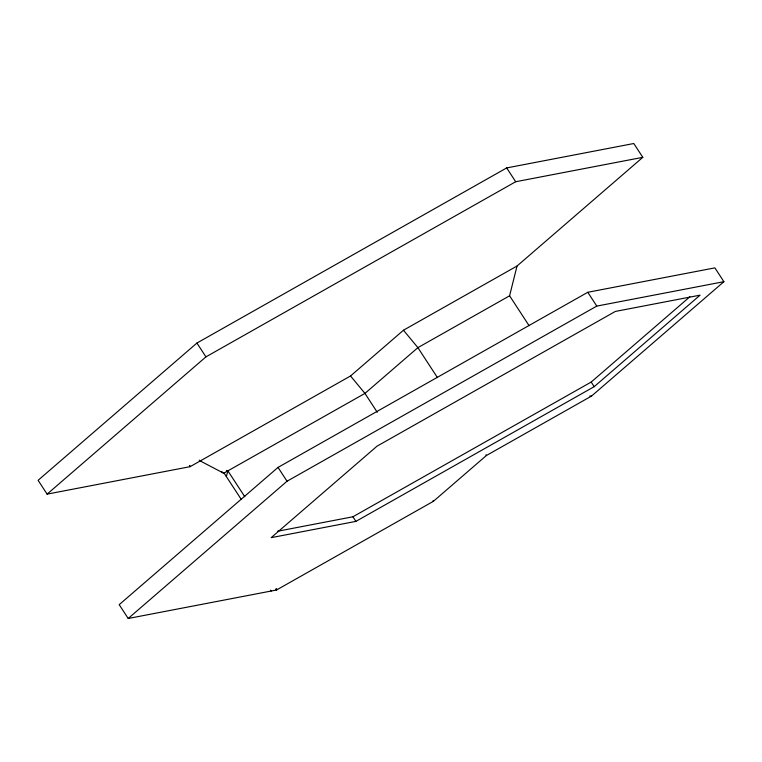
<?xml version="1.0" encoding="UTF-8"?>
<svg xmlns="http://www.w3.org/2000/svg" width="762" height="762" viewBox="0 0 762 762"><rect width="100%" height="100%" fill="white"/><g stroke="black" fill="none" stroke-linecap="round" stroke-linejoin="round"><path stroke-width="1.14" d="M275.606 589.207L276.501 590.007L433.426 501.291L486.366 455.533L591.541 396.069L723.9 281.692L714.889 267.872L587.778 292.284L278.025 467.411L119.196 604.666L128.207 618.487L276.501 590.007L276.749 588.912M200.273 460.962L223.695 473.231L364.96 393.392L417.9 347.643L509.597 295.799L517.027 266.024L642.804 157.334L633.793 143.513L506.682 167.926L196.929 343.052L38.1 480.308L47.111 494.128L190.138 466.658L350.53 375.98L403.469 330.222L517.027 266.024M226.324 476.517L227.914 470.878L226.447 470.449M47.111 494.128L205.94 356.873L515.693 181.737L642.804 157.334M128.207 618.487L287.036 481.232L596.789 306.095L723.9 281.692M277.454 531.266L352.911 516.779L591.188 382.057L689.886 296.761M594.189 386.667L700.068 295.161L615.334 311.439L377.057 446.151L271.177 537.658L355.911 521.379L594.189 386.667L591.188 382.057M589.817 396.059L591.541 396.069M226.581 470.859L227.914 470.878L244.802 496.767M199.377 460.372L200.244 460.943L199.311 460.219M221.38 471.44L223.723 473.24M403.469 330.222L417.9 347.643L437.378 377.523M350.53 375.98L364.96 393.392L377.295 412.318M506.682 167.926L515.693 181.737M587.778 292.284L596.789 306.095M509.597 295.799L529.085 325.669M352.911 516.779L355.911 521.379M196.929 343.052L205.94 356.873M278.025 467.411L287.036 481.232M223.99 472.945L241.259 499.424M189.576 465.801L190.138 466.658L189.9 465.734M270.672 590.159L271.234 591.017M486.042 454.733L486.366 455.533M433.102 500.491L433.426 501.291M276.235 588.855L276.501 590.007"/></g></svg>
